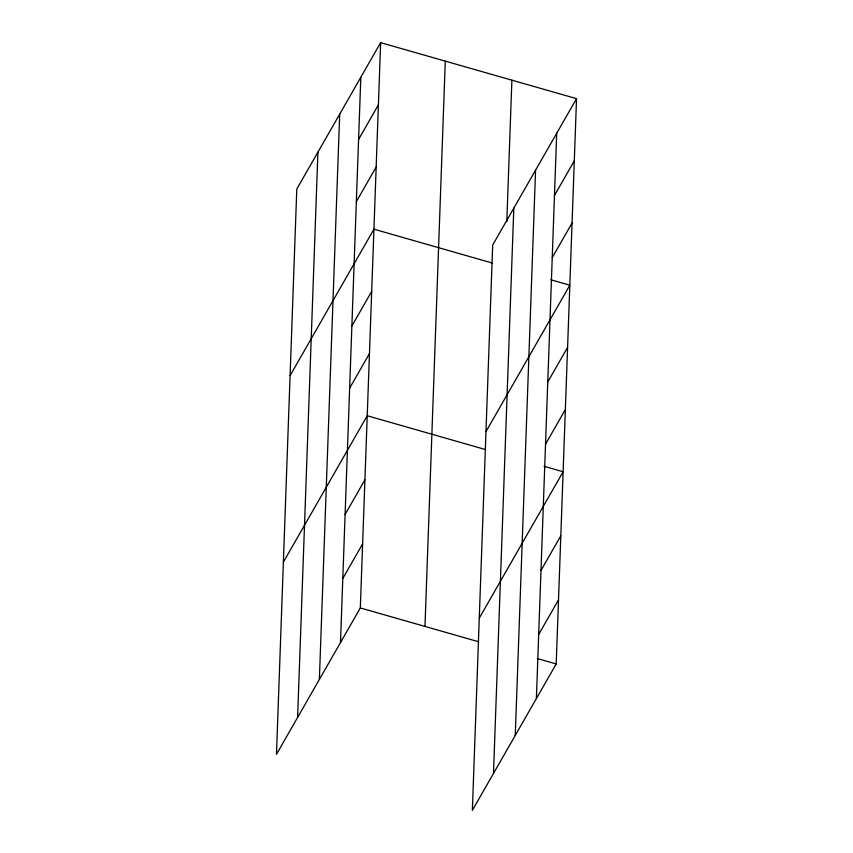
<?xml version="1.0" encoding="UTF-8"?>
<svg xmlns="http://www.w3.org/2000/svg" width="853" height="853" viewBox="0 0 853 853"><rect width="100%" height="100%" fill="white"/><g stroke="black" fill="none" stroke-linecap="round" stroke-linejoin="round"><path stroke-width="1.28" d="M297.601 717.448L317.924 152.165M319.374 679.436L339.697 114.153M340.496 642.544L360.819 77.26M380.641 42.65L296.791 189.057L276.468 754.351L360.318 607.944L380.641 42.65L576.532 98.649L556.209 663.943L472.359 810.35L492.682 245.056L576.532 98.649M424.965 626.422L445.287 61.128M506.799 221.737L511.885 80.171M493.492 773.458L513.815 208.164M515.255 735.446L535.577 170.152M536.388 698.554L556.71 133.26M358.591 139.434L378.401 104.834M356.351 201.617L376.173 167.017M290.084 375.597L373.934 229.19L492.373 263.055M351.884 325.985L371.695 291.374M349.645 388.168L369.466 353.558M283.377 562.148L367.227 415.742L485.666 449.606M345.102 514.412L364.924 479.802M554.471 195.444L574.293 160.833M342.799 578.483L362.621 543.873M552.243 257.627L572.054 223.017M485.975 431.607L569.825 285.201L550.814 279.763M547.765 381.984L567.586 347.384M545.536 444.168L565.347 409.568M479.269 618.148L563.119 471.741L544.107 466.314M540.994 570.412L560.816 535.812M538.691 634.483L558.512 599.872M360.318 607.944L478.757 641.797M537.198 658.505L556.209 663.943"/></g></svg>
